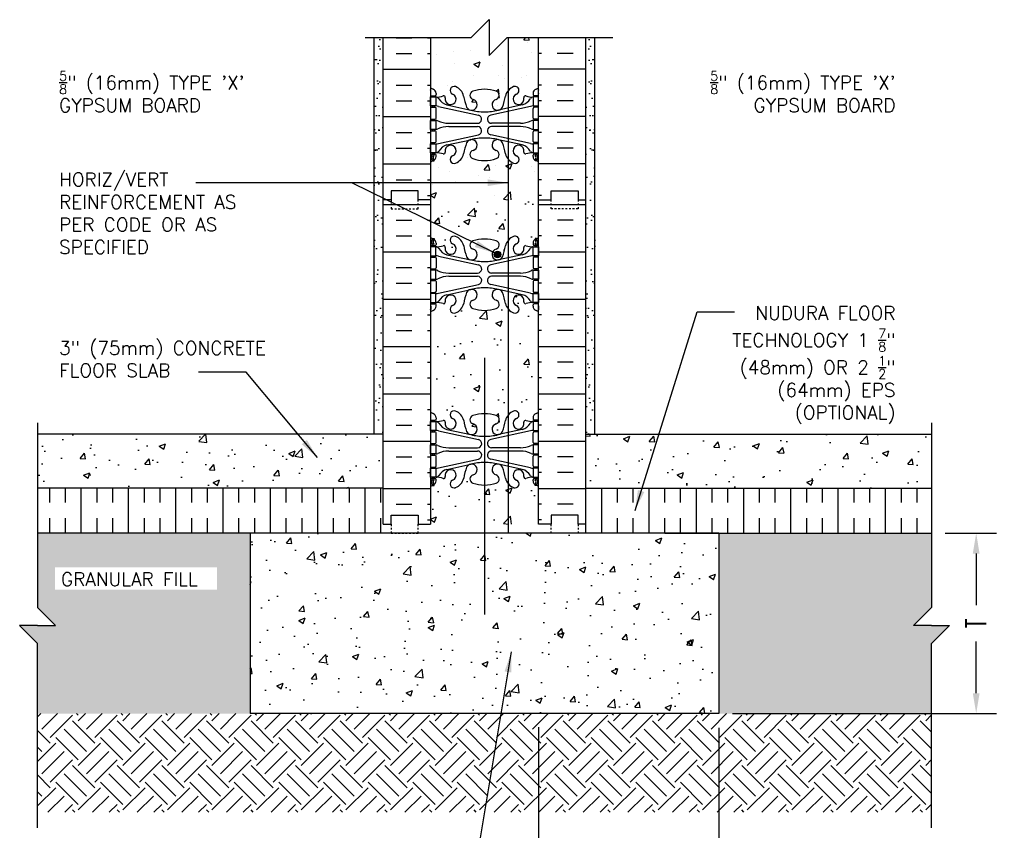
# Model space of a CAD drawing. Header units: inches. Extents: x -103.2 to -49, y 171.3 to 240.3.
# Drawn here: x -103.2 to -49, y 195.3 to 240.3 of the extents above; entities that cross this region are included whole.
import ezdxf

# ---------------------------------------------------------------- set-up
doc = ezdxf.new("R2010")
doc.units = ezdxf.units.IN
doc.header["$MEASUREMENT"] = 0
doc.linetypes.add('DASHED2', pattern=[0.375, 0.25, -0.125])
for name, color, linetype in [('HATCH', 12, 'Continuous'), ('line25', 2, 'Continuous'), ('LINE3', 3, 'Continuous'), ('LINE50', 5, 'Continuous'), ('LINE9', 9, 'Continuous'), ('TEXT', 4, 'Continuous'), ('Web_Edge', 9, 'Continuous')]:
    doc.layers.add(name, color=color, linetype=linetype)
doc.styles.add('DIM', font='romans.shx', dxfattribs={"width": 0.7})
doc.styles.add('ROMANS', font='romans')
doc.dimstyles.new('ext', dxfattribs={"dimscale": 12, "dimtxt": 0.09375, "dimasz": 0.09375, "dimexe": 0.09375, "dimexo": 0.0625, "dimgap": 0.0625, "dimtad": 0, "dimjust": 1, "dimdec": 1, "dimzin": 3, "dimdsep": 46, "dimlunit": 4, "dimtxsty": 'DIM', "dimcen": 0.09, "dimdle": 0.09375, "dimclrt": 4, "dimadec": 0, "dimazin": 0, "dimtfac": 1, "dimtdec": 1, "dimtmove": 2, "dimatfit": 3, "dimfxl": 0, "dimfrac": 2, "dimtolj": 1, "dimtzin": 0, "dimarcsym": 0})

# ---------------------------------------------------------------- blocks, each defined once
blk = doc.blocks.new('6StanHalf2')
at = {"layer": 'HATCH'}
for p, q in [((-10.099, 8.49), (-9.224, 8.49)), ((-8.349, 8.49), (-8.188, 8.49)), ((-3.003, 8.378), (-2.901, 8.5)), ((-3.003, 8.378), (-2.704, 8.352)), ((-2.792, 8.225), (-2.792, 8.225)), ((-2.704, 8.35), (-2.732, 8.5)), ((-2.026, 8.49), (-2.188, 8.49)), ((-0.276, 8.49), (-1.151, 8.49)), ((-10.099, 7.615), (-9.224, 7.615)), ((-8.349, 7.615), (-8.188, 7.615)), ((-6.916, 7.714), (-6.916, 7.714)), ((-5.949, 7.809), (-5.949, 7.809)), ((-4.349, 8.066), (-4.349, 8.066)), ((-2.567, 7.699), (-2.567, 7.699)), ((-2.026, 7.615), (-2.188, 7.615)), ((-0.276, 7.615), (-1.151, 7.615)), ((-7.843, 7.56), (-7.843, 7.56)), ((-6.851, 7.08), (-6.851, 7.08)), ((-5.78, 7.026), (-5.43, 7.16)), ((-5.531, 6.856), (-5.43, 7.158)), ((-5.483, 7.198), (-5.483, 7.198)), ((-10.812, 6.74), (-8.188, 6.74)), ((-5.78, 7.026), (-5.531, 6.858)), ((-4.182, 6.967), (-4.182, 6.967)), ((0.438, 6.74), (-2.188, 6.74)), ((-6.977, 6.049), (-6.977, 6.049)), ((-5.797, 6.409), (-5.797, 6.409)), ((-4.41, 6.401), (-4.41, 6.401)), ((-4.107, 6.253), (-4.107, 6.253)), ((-3.128, 6.296), (-3.128, 6.296)), ((-2.855, 6.418), (-2.855, 6.418)), ((-10.099, 5.865), (-9.224, 5.865)), ((-8.349, 5.865), (-8.188, 5.865)), ((-7.265, 5.837), (-7.265, 5.837)), ((-4.535, 5.524), (-4.418, 5.645)), ((-4.385, 5.36), (-4.418, 5.643)), ((-2.026, 5.865), (-2.188, 5.865)), ((-0.276, 5.865), (-1.151, 5.865)), ((-10.099, 4.99), (-9.224, 4.99)), ((-8.349, 4.99), (-8.188, 4.99)), ((-5.896, 4.931), (-5.791, 5.056)), ((-5.896, 4.931), (-5.632, 4.908)), ((-4.409, 5.177), (-4.363, 5.17)), ((-4.363, 5.168), (-4.377, 5.291)), ((-2.026, 4.99), (-2.188, 4.99)), ((-0.276, 4.99), (-1.151, 4.99)), ((-4.471, 4.737), (-4.471, 4.737)), ((-10.812, 4.115), (-8.188, 4.115)), ((0.438, 4.115), (-2.188, 4.115)), ((-10.099, 3.24), (-9.224, 3.24)), ((-8.349, 3.24), (-8.188, 3.24)), ((-2.026, 3.24), (-2.188, 3.24)), ((-0.276, 3.24), (-1.151, 3.24)), ((-10.099, 2.365), (-9.224, 2.365)), ((-8.349, 2.365), (-8.188, 2.365)), ((-2.026, 2.365), (-2.188, 2.365)), ((-0.276, 2.365), (-1.151, 2.365)), ((-6.151, 1.871), (-6.151, 1.871)), ((-10.812, 1.49), (-8.188, 1.49)), ((-7.766, 1.312), (-7.766, 1.312)), ((-5.202, 1.17), (-4.961, 1.457)), ((-5.202, 1.17), (-4.903, 1.144)), ((-5.096, 1.199), (-5.096, 1.199)), ((-4.903, 1.142), (-4.961, 1.455)), ((-4.592, 1.408), (-4.592, 1.408)), ((-4.012, 1.387), (-3.662, 1.521)), ((-4.012, 1.387), (-3.763, 1.219)), ((-3.763, 1.217), (-3.662, 1.519)), ((-2.582, 1.367), (-2.582, 1.367)), ((-2.427, 1.087), (-2.427, 1.087)), ((0.438, 1.49), (-2.188, 1.49)), ((-10.099, 0.615), (-9.224, 0.615)), ((-8.349, 0.615), (-8.188, 0.615)), ((-7.159, 1.056), (-7.159, 1.056)), ((-5.498, 0.867), (-5.498, 0.867)), ((-4.908, 0.751), (-4.908, 0.751)), ((-2.026, 0.615), (-2.188, 0.615)), ((-0.276, 0.615), (-1.151, 0.615)), ((-8.053, 0.337), (-8.053, 0.337)), ((-6.801, 0.502), (-6.801, 0.502)), ((-8.349, -0.26), (-8.188, -0.26)), ((-8.188, -0.216), (-7.863, -0.091)), ((-8.188, -0.243), (-7.965, -0.393)), ((-7.964, -0.396), (-7.863, -0.094)), ((-4.653, -0.257), (-4.653, -0.257)), ((-4.145, -0.459), (-3.755, -0.053)), ((-4.145, -0.459), (-3.88, -0.5)), ((-3.703, -0.5), (-3.755, -0.055)), ((-2.026, -0.26), (-2.188, -0.26))]:
    blk.add_line(p, q, dxfattribs=at)
at = {"layer": 'line25'}
for p, q in [((-8.188, 8.5), (-8.188, -0.5)), ((-2.188, -0.5), (-2.188, 8.5))]:
    blk.add_line(p, q, dxfattribs=at)
at = {"layer": 'LINE50'}
for p, q in [((-10.812, -0.5), (-10.812, 8.5)), ((0.438, -0.5), (0.438, 8.5))]:
    blk.add_line(p, q, dxfattribs=at)
for points in [[(-8.188, -0.5), (-8.875, -0.5), (-8.875, 0), (-10.375, 0), (-10.375, -0.5), (-10.812, -0.5)], [(-2.188, -0.5), (-1.5, -0.5), (-1.5, 0), (0, 0), (0, -0.5), (0.438, -0.5)]]:
    blk.add_lwpolyline(points, dxfattribs=at)
at = {"layer": 'Web_Edge'}
for p, q in [((-8.177, 5.394), (-8.177, 5.58)), ((-2.198, 5.394), (-2.198, 5.58)), ((-8.188, 5.274), (-7.94, 5.274)), ((-8.077, 5.204), (-8.077, 5.274)), ((-7.987, 5.204), (-7.987, 5.274)), ((-7.877, 5.404), (-7.877, 5.336)), ((-2.498, 5.404), (-2.498, 5.336)), ((-2.188, 5.274), (-2.435, 5.274)), ((-2.388, 5.204), (-2.388, 5.274)), ((-2.298, 5.204), (-2.298, 5.274)), ((-8.188, 4.634), (-7.94, 4.634)), ((-8.077, 4.634), (-8.077, 4.704)), ((-7.987, 4.634), (-7.987, 4.704)), ((-7.877, 4.036), (-7.877, 4.571)), ((-7.738, 4.68), (-5.527, 4.198)), ((-7.277, 4.763), (-5.956, 4.472)), ((-2.637, 4.68), (-4.848, 4.198)), ((-3.098, 4.763), (-4.419, 4.472)), ((-2.498, 4.036), (-2.498, 4.571)), ((-2.188, 4.634), (-2.435, 4.634)), ((-2.388, 4.634), (-2.388, 4.704)), ((-2.298, 4.634), (-2.298, 4.704)), ((-8.188, 3.974), (-7.94, 3.974)), ((-8.077, 3.904), (-8.077, 3.974)), ((-7.987, 3.904), (-7.987, 3.974)), ((-2.188, 3.974), (-2.435, 3.974)), ((-2.388, 3.904), (-2.388, 3.974)), ((-2.298, 3.904), (-2.298, 3.974)), ((-8.188, 3.334), (-7.94, 3.334)), ((-8.077, 3.334), (-8.077, 3.404)), ((-7.987, 3.334), (-7.987, 3.404)), ((-7.877, 2.736), (-7.877, 3.271)), ((-7.173, 3.744), (-5.577, 3.744)), ((-7.173, 3.564), (-5.577, 3.564)), ((-3.202, 3.744), (-4.798, 3.744)), ((-3.202, 3.564), (-4.798, 3.564)), ((-2.498, 2.736), (-2.498, 3.271)), ((-2.188, 3.334), (-2.435, 3.334)), ((-2.388, 3.334), (-2.388, 3.404)), ((-2.298, 3.334), (-2.298, 3.404)), ((-7.738, 2.628), (-5.527, 3.109)), ((-7.277, 2.545), (-5.956, 2.835)), ((-2.637, 2.628), (-4.848, 3.109)), ((-3.098, 2.545), (-4.419, 2.835)), ((-8.188, 2.674), (-7.94, 2.674)), ((-8.077, 2.604), (-8.077, 2.674)), ((-7.987, 2.604), (-7.987, 2.674)), ((-2.188, 2.674), (-2.435, 2.674)), ((-2.388, 2.604), (-2.388, 2.674)), ((-2.298, 2.604), (-2.298, 2.674)), ((-8.188, 2.034), (-7.94, 2.034)), ((-8.188, 1.934), (-8.146, 1.934)), ((-8.077, 2.034), (-8.077, 2.104)), ((-8.077, 1.655), (-7.987, 1.655)), ((-7.987, 2.034), (-7.987, 2.104)), ((-7.987, 1.655), (-7.987, 1.697)), ((-7.877, 1.904), (-7.877, 1.971)), ((-2.498, 1.904), (-2.498, 1.971)), ((-2.188, 2.034), (-2.435, 2.034)), ((-2.388, 2.034), (-2.388, 2.104)), ((-2.388, 1.655), (-2.388, 1.697)), ((-2.298, 1.655), (-2.388, 1.655)), ((-2.298, 2.034), (-2.298, 2.104)), ((-2.188, 1.934), (-2.229, 1.934))]:
    blk.add_line(p, q, dxfattribs=at)
for points in [[(-8.182, 5.204), (-7.882, 5.204), (-7.882, 4.704), (-8.182, 4.704)], [(-2.193, 5.204), (-2.493, 5.204), (-2.493, 4.704), (-2.193, 4.704)], [(-8.182, 3.904), (-7.882, 3.904), (-7.882, 3.404), (-8.182, 3.404)], [(-2.193, 3.904), (-2.493, 3.904), (-2.493, 3.404), (-2.193, 3.404)], [(-8.182, 2.604), (-7.882, 2.604), (-7.882, 2.104), (-8.182, 2.104)], [(-2.193, 2.604), (-2.493, 2.604), (-2.493, 2.104), (-2.193, 2.104)]]:
    blk.add_lwpolyline(points, close=True, dxfattribs=at)
for centre, radius, start, end in [((-7.877, 6.111), 0.5, 231.6833, 250.5288), ((-7.877, 6.111), 0.6, 238.8907, 238.927), ((-8.197, 5.58), 0.02, 360, 58.927), ((-8.127, 5.404), 0.25, 0, 70.5288), ((-6.878, 5.573), 0.22, 68.1963, 248.1963), ((-7.073, 5.086), 0.745, 13.2652, 68.1963), ((-5.758, 5.298), 0.24, 108.923, 254.2747), ((-5.188, 3.633), 2, 90, 108.923), ((-5.188, 3.633), 2, 71.077, 90), ((-4.617, 5.298), 0.24, 285.7253, 71.077), ((-3.302, 5.086), 0.745, 111.8037, 166.7348), ((-3.497, 5.573), 0.22, 291.8037, 111.8037), ((-2.248, 5.404), 0.25, 109.4712, 180), ((-2.498, 6.111), 0.5, 289.4712, 308.3167), ((-2.178, 5.58), 0.02, 121.073, 180), ((-2.498, 6.111), 0.6, 301.073, 301.1093), ((-8.197, 5.394), 0.02, 299.988, 360), ((-7.94, 5.336), 0.0625, 270, 0), ((-7.826, 6.202), 1, 266.7879, 289.9067), ((-7.926, 4.958), 0.25, 37.2777, 80.0823), ((-7.078, 5.486), 0.75, 210.155, 254.5838), ((-7.457, 5.177), 0.09, 346.6795, 108.8651), ((-7.073, 5.086), 0.305, 166.6795, 68.1963), ((-3.385, 5.727), 3, 189.0273, 201.1984), ((-5.906, 4.773), 0.305, 205.3782, 74.2747), ((-4.469, 4.773), 0.305, 105.7253, 334.6218), ((-6.99, 5.727), 3, 338.8016, 350.9727), ((-3.302, 5.086), 0.305, 111.8037, 13.3205), ((-3.297, 5.486), 0.75, 285.4162, 329.845), ((-2.918, 5.177), 0.09, 71.1349, 193.3205), ((-2.549, 6.202), 1, 250.0933, 273.2121), ((-2.449, 4.958), 0.25, 99.9177, 142.7223), ((-2.435, 5.336), 0.0625, 180, 270), ((-2.178, 5.394), 0.02, 180, 240.012), ((-7.94, 4.571), 0.0625, 0, 90), ((-7.973, 3.708), 1, 76.4291, 84.7991), ((-5.188, 7.739), 3.356, 256.7692, 270), ((-5.188, 7.739), 3.356, 270, 283.2308), ((-2.402, 3.708), 1, 95.2009, 103.5709), ((-2.435, 4.571), 0.0625, 90, 180), ((-7.94, 4.036), 0.0625, 270, 0), ((-7.887, 3.685), 0.219, 60.4937, 88.92), ((-7.887, 3.685), 0.219, 60.4937, 88.92), ((-7.143, 5.344), 1.6, 246.5673, 268.9203), ((-7.143, 5.344), 1.6, 246.5673, 268.9203), ((-5.577, 3.974), 0.23, 270, 77.6055), ((-4.798, 3.974), 0.23, 102.3945, 270), ((-3.232, 5.344), 1.6, 271.0797, 293.4327), ((-3.232, 5.344), 1.6, 271.0797, 293.4327), ((-2.488, 3.685), 0.219, 91.08, 119.5063), ((-2.488, 3.685), 0.219, 91.08, 119.5063), ((-2.435, 4.036), 0.0625, 180, 270), ((-7.94, 3.271), 0.0625, 0, 90), ((-7.887, 3.623), 0.219, 271.08, 299.5063), ((-7.143, 1.964), 1.6, 91.0797, 113.4327), ((-5.577, 3.334), 0.23, 282.3945, 90), ((-4.798, 3.334), 0.23, 90, 257.6055), ((-3.232, 1.964), 1.6, 66.5673, 88.9203), ((-2.488, 3.623), 0.219, 240.4937, 268.92), ((-2.435, 3.271), 0.0625, 90, 180), ((-7.94, 2.736), 0.0625, 270, 0), ((-5.906, 2.534), 0.305, 285.7253, 154.6218), ((-5.188, -0.432), 3.356, 90, 103.2308), ((-5.188, -0.432), 3.356, 76.7692, 90), ((-4.469, 2.534), 0.305, 25.3782, 254.2747), ((-2.435, 2.736), 0.0625, 180, 270), ((-7.973, 3.6), 1, 275.2009, 283.5709), ((-7.926, 2.35), 0.25, 279.9177, 322.7223), ((-7.078, 1.822), 0.75, 105.4162, 149.845), ((-7.073, 2.222), 0.305, 291.8037, 193.3205), ((-3.385, 1.58), 3, 158.8016, 170.9727), ((-5.758, 2.01), 0.24, 105.7253, 251.077), ((-4.617, 2.01), 0.24, 288.923, 74.2747), ((-6.99, 1.58), 3, 9.0273, 21.1984), ((-3.302, 2.222), 0.305, 346.6795, 248.1963), ((-3.297, 1.822), 0.75, 30.155, 74.5838), ((-2.449, 2.35), 0.25, 217.2777, 260.0823), ((-2.402, 3.6), 1, 256.4291, 264.7991), ((-7.877, 1.197), 0.6, 114.9252, 121.1093), ((-7.877, 1.197), 0.5, 109.4712, 128.3167), ((-8.146, 1.914), 0.02, 345.8459, 90), ((-7.884, 1.849), 0.25, 137.5391, 219.8855), ((-8.139, 1.759), 0.02, 294.9252, 19.2084), ((-8.042, 1.718), 0.045, 218.552, 40.8121), ((-8.035, 1.988), 0.045, 317.5391, 137.5391), ((-7.884, 1.849), 0.16, 137.5391, 219.9999), ((-8.127, 1.904), 0.25, 289.4712, 360), ((-7.94, 1.971), 0.0625, 360, 90), ((-7.826, 1.105), 1, 70.0933, 93.2121), ((-7.457, 2.131), 0.09, 251.1349, 13.3205), ((-6.878, 1.734), 0.22, 111.8037, 291.8037), ((-7.073, 2.222), 0.745, 291.8037, 346.7348), ((-5.188, 3.675), 2, 251.077, 270), ((-5.188, 3.675), 2, 270, 288.923), ((-3.302, 2.222), 0.745, 193.2652, 248.1963), ((-3.497, 1.734), 0.22, 248.1963, 68.1963), ((-2.918, 2.131), 0.09, 166.6795, 288.8651), ((-2.549, 1.105), 1, 86.7879, 109.9067), ((-2.435, 1.971), 0.0625, 90, 180), ((-2.248, 1.904), 0.25, 180, 250.5288), ((-2.34, 1.988), 0.045, 42.4609, 222.4609), ((-2.333, 1.718), 0.045, 139.1879, 321.448), ((-2.491, 1.849), 0.16, 320.0001, 42.4609), ((-2.498, 1.197), 0.5, 51.6833, 70.5288), ((-2.491, 1.849), 0.25, 320.1145, 42.4609), ((-2.236, 1.759), 0.02, 160.7916, 245.0748), ((-2.229, 1.914), 0.02, 90, 194.1541), ((-2.498, 1.197), 0.6, 58.8907, 65.0748)]:
    blk.add_arc(centre, radius, start, end, dxfattribs=at)
blk = doc.blocks.new('6 web')
at = {"layer": 'Web_Edge'}
for p, q in [((-3, 6.566), (-2.958, 6.566)), ((-2.89, 6.845), (-2.8, 6.845)), ((-2.8, 6.845), (-2.8, 6.803)), ((-2.69, 6.596), (-2.69, 6.529)), ((2.69, 6.596), (2.69, 6.529)), ((2.89, 6.845), (2.8, 6.845)), ((2.8, 6.845), (2.8, 6.803)), ((3, 6.566), (2.958, 6.566)), ((-3, 6.466), (-2.752, 6.466)), ((-2.89, 6.466), (-2.89, 6.396)), ((-2.8, 6.466), (-2.8, 6.396)), ((3, 6.466), (2.752, 6.466)), ((2.8, 6.466), (2.8, 6.396)), ((2.89, 6.466), (2.89, 6.396)), ((-3, 5.826), (-2.752, 5.826)), ((-2.89, 5.896), (-2.89, 5.826)), ((-2.8, 5.896), (-2.8, 5.826)), ((-2.69, 5.764), (-2.69, 5.229)), ((-2.551, 5.872), (-0.34, 5.391)), ((-2.09, 5.955), (-0.768, 5.665)), ((2.551, 5.872), (0.34, 5.391)), ((2.09, 5.955), (0.768, 5.665)), ((2.69, 5.764), (2.69, 5.229)), ((3, 5.826), (2.752, 5.826)), ((2.8, 5.896), (2.8, 5.826)), ((2.89, 5.896), (2.89, 5.826)), ((-3, 5.166), (-2.752, 5.166)), ((-2.89, 5.166), (-2.89, 5.096)), ((-2.8, 5.166), (-2.8, 5.096)), ((-1.985, 4.936), (-0.389, 4.936)), ((1.985, 4.936), (0.389, 4.936)), ((3, 5.166), (2.752, 5.166)), ((2.8, 5.166), (2.8, 5.096)), ((2.89, 5.166), (2.89, 5.096)), ((-3, 4.526), (-2.752, 4.526)), ((-2.89, 4.596), (-2.89, 4.526)), ((-2.8, 4.596), (-2.8, 4.526)), ((-2.69, 4.464), (-2.69, 3.929)), ((-1.985, 4.756), (-0.389, 4.756)), ((1.985, 4.756), (0.389, 4.756)), ((2.69, 4.464), (2.69, 3.929)), ((3, 4.526), (2.752, 4.526)), ((2.8, 4.596), (2.8, 4.526)), ((2.89, 4.596), (2.89, 4.526)), ((-3, 3.866), (-2.752, 3.866)), ((-2.89, 3.866), (-2.89, 3.796)), ((-2.8, 3.866), (-2.8, 3.796)), ((-2.551, 3.82), (-0.34, 4.302)), ((-2.09, 3.737), (-0.768, 4.028)), ((2.551, 3.82), (0.34, 4.302)), ((2.09, 3.737), (0.768, 4.028)), ((3, 3.866), (2.752, 3.866)), ((2.8, 3.866), (2.8, 3.796)), ((2.89, 3.866), (2.89, 3.796)), ((-2.89, 3.296), (-2.89, 3.226)), ((-2.8, 3.296), (-2.8, 3.226)), ((2.8, 3.296), (2.8, 3.226)), ((2.89, 3.296), (2.89, 3.226)), ((-3, 3.226), (-2.752, 3.226)), ((-2.99, 3.106), (-2.99, 2.92)), ((-2.69, 3.096), (-2.69, 3.164)), ((2.69, 3.096), (2.69, 3.164)), ((3, 3.226), (2.752, 3.226)), ((2.99, 3.106), (2.99, 2.92)), ((-3, -3.226), (-2.752, -3.226)), ((-2.99, -3.106), (-2.99, -2.92)), ((-2.89, -3.296), (-2.89, -3.226)), ((-2.8, -3.296), (-2.8, -3.226)), ((-2.69, -3.096), (-2.69, -3.164)), ((2.69, -3.096), (2.69, -3.164)), ((3, -3.226), (2.752, -3.226)), ((2.8, -3.296), (2.8, -3.226)), ((2.89, -3.296), (2.89, -3.226)), ((2.99, -3.106), (2.99, -2.92)), ((-2.09, -3.737), (-0.768, -4.028)), ((2.09, -3.737), (0.768, -4.028)), ((-3, -3.866), (-2.752, -3.866)), ((-2.89, -3.866), (-2.89, -3.796)), ((-2.8, -3.866), (-2.8, -3.796)), ((-2.69, -4.464), (-2.69, -3.929)), ((-2.551, -3.82), (-0.34, -4.302)), ((2.551, -3.82), (0.34, -4.302)), ((2.69, -4.464), (2.69, -3.929)), ((3, -3.866), (2.752, -3.866)), ((2.8, -3.866), (2.8, -3.796)), ((2.89, -3.866), (2.89, -3.796)), ((-3, -4.526), (-2.752, -4.526)), ((-2.89, -4.596), (-2.89, -4.526)), ((-2.8, -4.596), (-2.8, -4.526)), ((-1.985, -4.756), (-0.389, -4.756)), ((1.985, -4.756), (0.389, -4.756)), ((3, -4.526), (2.752, -4.526)), ((2.8, -4.596), (2.8, -4.526)), ((2.89, -4.596), (2.89, -4.526)), ((-3, -5.166), (-2.752, -5.166)), ((-2.89, -5.166), (-2.89, -5.096)), ((-2.8, -5.166), (-2.8, -5.096)), ((-2.69, -5.764), (-2.69, -5.229)), ((-2.551, -5.872), (-0.34, -5.391)), ((-1.985, -4.936), (-0.389, -4.936)), ((2.551, -5.872), (0.34, -5.391)), ((1.985, -4.936), (0.389, -4.936)), ((2.69, -5.764), (2.69, -5.229)), ((3, -5.166), (2.752, -5.166)), ((2.8, -5.166), (2.8, -5.096)), ((2.89, -5.166), (2.89, -5.096)), ((-3, -5.826), (-2.752, -5.826)), ((-2.89, -5.896), (-2.89, -5.826)), ((-2.8, -5.896), (-2.8, -5.826)), ((-2.09, -5.955), (-0.768, -5.665)), ((2.09, -5.955), (0.768, -5.665)), ((3, -5.826), (2.752, -5.826)), ((2.8, -5.896), (2.8, -5.826)), ((2.89, -5.896), (2.89, -5.826)), ((-3, -6.466), (-2.752, -6.466)), ((-2.89, -6.466), (-2.89, -6.396)), ((-2.8, -6.466), (-2.8, -6.396)), ((3, -6.466), (2.752, -6.466)), ((2.8, -6.466), (2.8, -6.396)), ((2.89, -6.466), (2.89, -6.396)), ((-3, -6.566), (-2.958, -6.566)), ((-2.89, -6.845), (-2.8, -6.845)), ((-2.8, -6.845), (-2.8, -6.803)), ((-2.69, -6.596), (-2.69, -6.529)), ((2.69, -6.596), (2.69, -6.529)), ((2.8, -6.845), (2.8, -6.803)), ((2.89, -6.845), (2.8, -6.845)), ((3, -6.566), (2.958, -6.566))]:
    blk.add_line(p, q, dxfattribs=at)
for points in [[(-2.995, 5.896), (-2.695, 5.896), (-2.695, 6.396), (-2.995, 6.396)], [(2.995, 5.896), (2.695, 5.896), (2.695, 6.396), (2.995, 6.396)], [(-2.995, 4.596), (-2.695, 4.596), (-2.695, 5.096), (-2.995, 5.096)], [(2.995, 4.596), (2.695, 4.596), (2.695, 5.096), (2.995, 5.096)], [(-2.995, 3.296), (-2.695, 3.296), (-2.695, 3.796), (-2.995, 3.796)], [(2.995, 3.296), (2.695, 3.296), (2.695, 3.796), (2.995, 3.796)], [(-2.995, -3.296), (-2.695, -3.296), (-2.695, -3.796), (-2.995, -3.796)], [(2.995, -3.296), (2.695, -3.296), (2.695, -3.796), (2.995, -3.796)], [(-2.995, -4.596), (-2.695, -4.596), (-2.695, -5.096), (-2.995, -5.096)], [(2.995, -4.596), (2.695, -4.596), (2.695, -5.096), (2.995, -5.096)], [(-2.995, -5.896), (-2.695, -5.896), (-2.695, -6.396), (-2.995, -6.396)], [(2.995, -5.896), (2.695, -5.896), (2.695, -6.396), (2.995, -6.396)]]:
    blk.add_lwpolyline(points, close=True, dxfattribs=at)
for centre, radius, start, end in [((-2.69, 7.303), 0.5, 231.6833, 250.5288), ((-2.69, 7.303), 0.6, 238.8907, 245.0748), ((-2.958, 6.586), 0.02, 270, 14.1541), ((-2.696, 6.651), 0.25, 140.1145, 222.4609), ((-2.951, 6.741), 0.02, 340.7916, 65.0748), ((-2.854, 6.782), 0.045, 319.1879, 141.448), ((-2.848, 6.512), 0.045, 222.4609, 42.4609), ((-2.94, 6.596), 0.25, 0, 70.5288), ((-2.696, 6.651), 0.16, 140.0001, 222.4609), ((-2.752, 6.529), 0.0625, 270, 0), ((-1.885, 6.278), 0.305, 166.6795, 68.1963), ((-1.69, 6.766), 0.22, 68.1963, 248.1963), ((-1.885, 6.278), 0.745, 13.2652, 68.1963), ((-0.571, 6.49), 0.24, 108.923, 254.2747), ((0, 4.825), 2, 90, 108.923), ((0, 4.825), 2, 71.077, 90), ((0.571, 6.49), 0.24, 285.7253, 71.077), ((1.885, 6.278), 0.745, 111.8037, 166.7348), ((1.885, 6.278), 0.305, 111.8037, 13.3205), ((1.69, 6.766), 0.22, 291.8037, 111.8037), ((2.94, 6.596), 0.25, 109.4712, 180), ((2.752, 6.529), 0.0625, 180, 270), ((2.848, 6.512), 0.045, 137.5391, 317.5391), ((2.854, 6.782), 0.045, 38.552, 220.8121), ((2.696, 6.651), 0.16, 317.5391, 39.9999), ((2.69, 7.303), 0.5, 289.4712, 308.3167), ((2.696, 6.651), 0.25, 317.5391, 39.8855), ((2.951, 6.741), 0.02, 114.9252, 199.2084), ((2.958, 6.586), 0.02, 165.8459, 270), ((2.69, 7.303), 0.6, 294.9252, 301.1093), ((-2.639, 7.395), 1, 266.7879, 289.9067), ((-2.738, 6.15), 0.25, 37.2777, 80.0823), ((-1.891, 6.678), 0.75, 210.155, 254.5838), ((-2.269, 6.369), 0.09, 346.6795, 108.8651), ((1.803, 6.92), 3, 189.0273, 201.1984), ((-0.718, 5.966), 0.305, 205.3782, 74.2747), ((0.718, 5.966), 0.305, 105.7253, 334.6218), ((-1.803, 6.92), 3, 338.8016, 350.9727), ((1.891, 6.678), 0.75, 285.4162, 329.845), ((2.269, 6.369), 0.09, 71.1349, 193.3205), ((2.639, 7.395), 1, 250.0933, 273.2121), ((2.738, 6.15), 0.25, 99.9177, 142.7223), ((-2.752, 5.764), 0.0625, 0, 90), ((-2.786, 4.9), 1, 76.4291, 84.7991), ((0, 8.932), 3.356, 256.7692, 270), ((0, 8.932), 3.356, 270, 283.2308), ((2.786, 4.9), 1, 95.2009, 103.5709), ((2.752, 5.764), 0.0625, 90, 180), ((-2.752, 5.229), 0.0625, 270, 0), ((-2.699, 4.877), 0.219, 60.4937, 88.92), ((-1.955, 6.536), 1.6, 246.5673, 268.9203), ((-0.389, 5.166), 0.23, 270, 77.6055), ((0.389, 5.166), 0.23, 102.3945, 270), ((1.955, 6.536), 1.6, 271.0797, 293.4327), ((2.699, 4.877), 0.219, 91.08, 119.5063), ((2.752, 5.229), 0.0625, 180, 270), ((-2.752, 4.464), 0.0625, 0, 90), ((-2.699, 4.815), 0.219, 271.08, 299.5063), ((-2.699, 4.815), 0.219, 271.08, 299.5063), ((-1.955, 3.156), 1.6, 91.0797, 113.4327), ((-1.955, 3.156), 1.6, 91.0797, 113.4327), ((-0.389, 4.526), 0.23, 282.3945, 90), ((0.389, 4.526), 0.23, 90, 257.6055), ((1.955, 3.156), 1.6, 66.5673, 88.9203), ((1.955, 3.156), 1.6, 66.5673, 88.9203), ((2.699, 4.815), 0.219, 240.4937, 268.92), ((2.699, 4.815), 0.219, 240.4937, 268.92), ((2.752, 4.464), 0.0625, 90, 180), ((-2.752, 3.929), 0.0625, 270, 0), ((-2.786, 4.792), 1, 275.2009, 283.5709), ((1.803, 2.773), 3, 158.8016, 170.9727), ((-0.718, 3.727), 0.305, 285.7253, 154.6218), ((0, 0.761), 3.356, 90, 103.2308), ((0, 0.761), 3.356, 76.7692, 90), ((0.718, 3.727), 0.305, 25.3782, 254.2747), ((-1.803, 2.773), 3, 9.0273, 21.1984), ((2.786, 4.792), 1, 256.4291, 264.7991), ((2.752, 3.929), 0.0625, 180, 270), ((-2.738, 3.542), 0.25, 279.9177, 322.7223), ((-2.639, 2.298), 1, 70.0933, 93.2121), ((-1.891, 3.014), 0.75, 105.4162, 149.845), ((-2.269, 3.323), 0.09, 251.1349, 13.3205), ((-1.885, 3.414), 0.305, 291.8037, 193.3205), ((-0.571, 3.202), 0.24, 105.7253, 251.077), ((0.571, 3.202), 0.24, 288.923, 74.2747), ((1.885, 3.414), 0.305, 346.6795, 248.1963), ((1.891, 3.014), 0.75, 30.155, 74.5838), ((2.269, 3.323), 0.09, 166.6795, 288.8651), ((2.639, 2.298), 1, 86.7879, 109.9067), ((2.738, 3.542), 0.25, 217.2777, 260.0823), ((-3.01, 3.106), 0.02, 0, 60.012), ((-3.01, 2.92), 0.02, 301.073, 0), ((-2.69, 2.389), 0.6, 121.073, 121.1093), ((-2.69, 2.389), 0.5, 109.4712, 128.3167), ((-2.94, 3.096), 0.25, 289.4712, 360), ((-2.752, 3.164), 0.0625, 360, 90), ((-1.69, 2.927), 0.22, 111.8037, 291.8037), ((-1.885, 3.414), 0.745, 291.8037, 346.7348), ((0, 4.867), 2, 251.077, 270), ((0, 4.867), 2, 270, 288.923), ((1.885, 3.414), 0.745, 193.2652, 248.1963), ((1.69, 2.927), 0.22, 248.1963, 68.1963), ((2.752, 3.164), 0.0625, 90, 180), ((2.94, 3.096), 0.25, 180, 250.5288), ((2.69, 2.389), 0.5, 51.6833, 70.5288), ((3.01, 3.106), 0.02, 119.988, 180), ((3.01, 2.92), 0.02, 180, 238.927), ((2.69, 2.389), 0.6, 58.8907, 58.927), ((-1.69, -2.927), 0.22, 68.1963, 248.1963), ((1.69, -2.927), 0.22, 291.8037, 111.8037), ((-2.69, -2.389), 0.5, 231.6833, 250.5288), ((-2.69, -2.389), 0.6, 238.8907, 238.927), ((-3.01, -2.92), 0.02, 360, 58.927), ((-3.01, -3.106), 0.02, 299.988, 360), ((-2.94, -3.096), 0.25, 0, 70.5288), ((-2.752, -3.164), 0.0625, 270, 0), ((-2.639, -2.298), 1, 266.7879, 289.9067), ((-2.269, -3.323), 0.09, 346.6795, 108.8651), ((-1.885, -3.414), 0.305, 166.6795, 68.1963), ((-1.885, -3.414), 0.745, 13.2652, 68.1963), ((1.803, -2.773), 3, 189.0273, 201.1984), ((-0.571, -3.202), 0.24, 108.923, 254.2747), ((0, -4.867), 2, 90, 108.923), ((0, -4.867), 2, 71.077, 90), ((0.571, -3.202), 0.24, 285.7253, 71.077), ((-1.803, -2.773), 3, 338.8016, 350.9727), ((1.885, -3.414), 0.745, 111.8037, 166.7348), ((1.885, -3.414), 0.305, 111.8037, 13.3205), ((2.269, -3.323), 0.09, 71.1349, 193.3205), ((2.639, -2.298), 1, 250.0933, 273.2121), ((2.94, -3.096), 0.25, 109.4712, 180), ((2.752, -3.164), 0.0625, 180, 270), ((2.69, -2.389), 0.5, 289.4712, 308.3167), ((3.01, -2.92), 0.02, 121.073, 180), ((3.01, -3.106), 0.02, 180, 240.012), ((2.69, -2.389), 0.6, 301.073, 301.1093), ((-2.738, -3.542), 0.25, 37.2777, 80.0823), ((-1.891, -3.014), 0.75, 210.155, 254.5838), ((-0.718, -3.727), 0.305, 205.3782, 74.2747), ((0.718, -3.727), 0.305, 105.7253, 334.6218), ((1.891, -3.014), 0.75, 285.4162, 329.845), ((2.738, -3.542), 0.25, 99.9177, 142.7223), ((-2.752, -3.929), 0.0625, 0, 90), ((-2.786, -4.792), 1, 76.4291, 84.7991), ((0, -0.761), 3.356, 256.7692, 270), ((-0.389, -4.526), 0.23, 270, 77.6055), ((0, -0.761), 3.356, 270, 283.2308), ((0.389, -4.526), 0.23, 102.3945, 270), ((2.786, -4.792), 1, 95.2009, 103.5709), ((2.752, -3.929), 0.0625, 90, 180), ((-2.752, -4.464), 0.0625, 270, 0), ((-2.699, -4.815), 0.219, 60.4937, 88.92), ((-2.699, -4.815), 0.219, 60.4937, 88.92), ((-1.955, -3.156), 1.6, 246.5673, 268.9203), ((-1.955, -3.156), 1.6, 246.5673, 268.9203), ((1.955, -3.156), 1.6, 271.0797, 293.4327), ((1.955, -3.156), 1.6, 271.0797, 293.4327), ((2.699, -4.815), 0.219, 91.08, 119.5063), ((2.699, -4.815), 0.219, 91.08, 119.5063), ((2.752, -4.464), 0.0625, 180, 270), ((-2.752, -5.229), 0.0625, 0, 90), ((-2.699, -4.877), 0.219, 271.08, 299.5063), ((-1.955, -6.536), 1.6, 91.0797, 113.4327), ((-0.389, -5.166), 0.23, 282.3945, 90), ((0.389, -5.166), 0.23, 90, 257.6055), ((1.955, -6.536), 1.6, 66.5673, 88.9203), ((2.699, -4.877), 0.219, 240.4937, 268.92), ((2.752, -5.229), 0.0625, 90, 180), ((-2.752, -5.764), 0.0625, 270, 0), ((-2.786, -4.9), 1, 275.2009, 283.5709), ((-1.891, -6.678), 0.75, 105.4162, 149.845), ((1.803, -6.92), 3, 158.8016, 170.9727), ((-0.718, -5.966), 0.305, 285.7253, 154.6218), ((0, -8.932), 3.356, 90, 103.2308), ((0, -8.932), 3.356, 76.7692, 90), ((0.718, -5.966), 0.305, 25.3782, 254.2747), ((-1.803, -6.92), 3, 9.0273, 21.1984), ((1.891, -6.678), 0.75, 30.155, 74.5838), ((2.786, -4.9), 1, 256.4291, 264.7991), ((2.752, -5.764), 0.0625, 180, 270), ((-2.696, -6.651), 0.25, 137.5391, 219.8855), ((-2.848, -6.512), 0.045, 317.5391, 137.5391), ((-2.752, -6.529), 0.0625, 360, 90), ((-2.738, -6.15), 0.25, 279.9177, 322.7223), ((-2.639, -7.395), 1, 70.0933, 93.2121), ((-2.269, -6.369), 0.09, 251.1349, 13.3205), ((-1.885, -6.278), 0.305, 291.8037, 193.3205), ((-1.885, -6.278), 0.745, 291.8037, 346.7348), ((-0.571, -6.49), 0.24, 105.7253, 251.077), ((0.571, -6.49), 0.24, 288.923, 74.2747), ((1.885, -6.278), 0.745, 193.2652, 248.1963), ((1.885, -6.278), 0.305, 346.6795, 248.1963), ((2.269, -6.369), 0.09, 166.6795, 288.8651), ((2.639, -7.395), 1, 86.7879, 109.9067), ((2.738, -6.15), 0.25, 217.2777, 260.0823), ((2.752, -6.529), 0.0625, 90, 180), ((2.848, -6.512), 0.045, 42.4609, 222.4609), ((2.696, -6.651), 0.25, 320.1145, 42.4609), ((-2.69, -7.303), 0.6, 114.9252, 121.1093), ((-2.69, -7.303), 0.5, 109.4712, 128.3167), ((-2.958, -6.586), 0.02, 345.8459, 90), ((-2.951, -6.741), 0.02, 294.9252, 19.2084), ((-2.854, -6.782), 0.045, 218.552, 40.8121), ((-2.94, -6.596), 0.25, 289.4712, 360), ((-2.696, -6.651), 0.16, 137.5391, 219.9999), ((-1.69, -6.766), 0.22, 111.8037, 291.8037), ((0, -4.825), 2, 251.077, 270), ((0, -4.825), 2, 270, 288.923), ((1.69, -6.766), 0.22, 248.1963, 68.1963), ((2.94, -6.596), 0.25, 180, 250.5288), ((2.854, -6.782), 0.045, 139.1879, 321.448), ((2.696, -6.651), 0.16, 320.0001, 42.4609), ((2.69, -7.303), 0.5, 51.6833, 70.5288), ((2.951, -6.741), 0.02, 160.7916, 245.0748), ((2.958, -6.586), 0.02, 90, 194.1541), ((2.69, -7.303), 0.6, 58.8907, 65.0748)]:
    blk.add_arc(centre, radius, start, end, dxfattribs=at)
blk = doc.blocks.new('*D3')
at = {"layer": 'Defpoints', "color": 0}
for p in [(-74.373, 201.796), (-64.373, 201.753), (-64.373, 193.084)]:
    blk.add_point(p, dxfattribs=at)
at = {"layer": 'TEXT', "color": 0, "lineweight": -2}
for p, q in [((-74.373, 201.046), (-74.373, 191.959)), ((-64.373, 201.003), (-64.373, 191.959)), ((-73.248, 193.084), (-70.177, 193.084)), ((-65.498, 193.084), (-68.152, 193.084))]:
    blk.add_line(p, q, dxfattribs=at)
at = {"layer": 'TEXT', "color": 0}
for points in [[(-73.248, 193.271), (-73.248, 192.896), (-74.373, 193.084)], [(-65.498, 193.271), (-65.498, 192.896), (-64.373, 193.084)]]:
    blk.add_solid(points, dxfattribs=at)
at = {"layer": 'TEXT', "color": 4, "insert": (-69.164, 193.084), "char_height": 1.125, "attachment_point": 5, "style": 'DIM'}
blk.add_mtext('\\A1;P', dxfattribs=at)
blk = doc.blocks.new('*D4')
at = {"layer": 'Defpoints', "color": 0}
for p in [(-52.573, 211.796), (-64.373, 201.796), (-50.098, 201.796)]:
    blk.add_point(p, dxfattribs=at)
at = {"layer": 'TEXT', "color": 0, "lineweight": -2}
for p, q in [((-51.823, 211.796), (-48.973, 211.796)), ((-50.098, 210.671), (-50.098, 207.809)), ((-50.098, 202.921), (-50.098, 205.784)), ((-63.623, 201.796), (-48.973, 201.796))]:
    blk.add_line(p, q, dxfattribs=at)
at = {"layer": 'TEXT', "color": 0}
for points in [[(-50.286, 210.671), (-49.911, 210.671), (-50.098, 211.796)], [(-50.286, 202.921), (-49.911, 202.921), (-50.098, 201.796)]]:
    blk.add_solid(points, dxfattribs=at)
at = {"layer": 'TEXT', "color": 4, "insert": (-50.098, 206.796), "char_height": 1.125, "attachment_point": 5, "rotation": 90, "style": 'DIM'}
blk.add_mtext('\\A1;T', dxfattribs=at)

msp = doc.modelspace()

# ---------------------------------------------------------------- hatches: boundary and pattern name
at = {"layer": 'HATCH'}
h = msp.add_hatch(dxfattribs=at)
h.set_pattern_fill('AR-SAND', color=256, scale=0.5, style=0)
h.set_pattern_definition([(142.5, (-99.8498, 213.0463), (0.031497, 0.963412), [0, -0.76, 0, -0.85, 0, -0.8125]), (172.5, (-99.8498, 213.0463), (-0.88489, 1.411073), [0, -0.41, 0, -0.685, 0, -0.2625]), (212.5, (-99.2348, 213.0463), (-1.55707, 0.00283), [0, -0.25, 0, -0.9, 0, -1.175]), (222.5, (-99.2348, 213.0463), (-1.503063, 0.43884), [0, -0.125, 0, -0.59, 0, -0.675])])
h.paths.add_polyline_path([(-83.498, 227.258), (-82.998, 227.258), (-82.998, 217.296), (-83.498, 217.296)])
h.paths.add_polyline_path([(-83.498, 231.46), (-82.998, 231.46), (-82.998, 230.296), (-82.998, 227.258), (-83.498, 227.258)])
h.paths.add_polyline_path([(-83.498, 239.296), (-82.998, 239.296), (-82.998, 231.46), (-83.498, 231.46)])
h = msp.add_hatch(dxfattribs=at)
h.set_pattern_fill('AR-SAND', color=256, scale=0.5, style=0)
h.set_pattern_definition([(37.5, (-54.8967, 213.0463), (-0.031497, 0.963412), [0, -0.76, 0, -0.85, 0, -0.8125]), (7.5, (-54.8967, 213.0463), (0.88489, 1.411073), [0, -0.41, 0, -0.685, 0, -0.2625]), (327.5, (-55.5117, 213.0463), (1.55707, 0.00283), [0, -0.25, 0, -0.9, 0, -1.175]), (317.5, (-55.5117, 213.0463), (1.503063, 0.43884), [0, -0.125, 0, -0.59, 0, -0.675])])
h.paths.add_polyline_path([(-71.248, 227.258), (-71.748, 227.258), (-71.748, 217.296), (-71.248, 217.296)])
h.paths.add_polyline_path([(-71.248, 231.46), (-71.748, 231.46), (-71.748, 230.296), (-71.748, 227.258), (-71.248, 227.258)])
h.paths.add_polyline_path([(-71.248, 239.296), (-71.748, 239.296), (-71.748, 231.46), (-71.248, 231.46)])
h = msp.add_hatch(dxfattribs=at)
h.set_pattern_fill('INSUL', color=256, scale=7, style=0)
h.set_pattern_definition([(0, (-3006.5348, -184.7132), (0, 2.625), []), (0, (-3006.5348, -183.8382), (0, 2.625), [0.875, -0.875]), (0, (-3006.5348, -182.9632), (0, 2.625), [0.875, -0.875])])
h.paths.add_polyline_path([(-82.998, 212.296), (-82.561, 212.296), (-82.561, 212.796), (-81.061, 212.796), (-81.061, 212.296), (-80.373, 212.296), (-80.373, 230.296), (-81.061, 230.296), (-81.061, 230.796), (-82.561, 230.796), (-82.561, 230.296), (-82.998, 230.296)])
h = msp.add_hatch(dxfattribs=at)
h.set_pattern_fill('INSUL', color=256, scale=7, style=0)
h.set_pattern_definition([(180, (2851.7883, -184.7132), (0, 2.625), []), (180, (2851.7883, -183.8382), (0, 2.625), [0.875, -0.875]), (180, (2851.7883, -182.9632), (0, 2.625), [0.875, -0.875])])
h.paths.add_polyline_path([(-71.748, 212.296), (-72.186, 212.296), (-72.186, 212.796), (-73.686, 212.796), (-73.686, 212.296), (-74.373, 212.296), (-74.373, 230.296), (-73.686, 230.296), (-73.686, 230.796), (-72.186, 230.796), (-72.186, 230.296), (-71.748, 230.296)])
h = msp.add_hatch(dxfattribs=at)
h.set_pattern_fill('AR-CONC', color=256, scale=0.5, style=0)
h.set_pattern_definition([(50, (-3006.5348, -184.7132), (3.586301, -0.3137607), [0.375, -4.125]), (355, (-3006.5348, -184.7132), (-0.6937567, 3.7609607), [0.3, -3.3]), (100.4514, (-3006.236, -184.7393), (2.892547, 3.4471977), [0.318701, -3.5057106]), (46.1842, (-3006.535, -183.713), (5.336205, -0.827595), [0.5625, -6.1875]), (96.6356, (-3006.09, -183.782), (4.6733135, 4.870589), [0.478051, -5.258565]), (351.1842, (-3006.535, -183.713), (4.67331, 4.870593), [0.45, -4.95]), (21, (-3006.0348, -183.9632), (2.9845353, -2.0130945), [0.375, -4.125]), (326, (-3006.0348, -183.9632), (1.2165767, 3.62575), [0.3, -3.3]), (71.4514, (-3005.786, -184.131), (4.201113, 1.6126525), [0.318701, -3.5057106]), (37.5, (-3006.5348, -184.7132), (0.0607993, 1.66446927), [0, -3.26, 0, -3.35, 0, -3.3125]), (7.5, (-3006.5348, -184.7132), (1.3153477, 1.9720586), [0, -1.91, 0, -3.185, 0, -1.2625]), (327.5, (-3007.6498, -184.7132), (2.6691122, -0.11277436), [0, -1.25, 0, -3.9, 0, -5.175]), (317.5, (-3008.1498, -184.7132), (2.9159308, 0.500525), [0, -1.625, 0, -2.59, 0, -3.675])])
h.paths.add_polyline_path([(-77.373, 228.122, -0.082755), (-76.725, 228.014, -0.735593), (-76.737, 227.556, 0.955472), (-76.599, 226.962), (-76.58, 226.967, 0.223253), (-76.379, 227.131, 0.053157), (-76.213, 227.745, -0.24438), (-75.765, 228.266, -1), (-75.602, 227.858, 2.182095), (-75.191, 227.645, -0.601435), (-75.072, 227.75, 0.10046), (-74.678, 227.692), (-74.573, 227.692), (-74.573, 227.762), (-74.621, 227.762, -0.414214), (-74.683, 227.825), (-74.683, 227.892, -0.249069), (-74.573, 228.1), (-74.573, 228.141), (-74.483, 228.141, 0.064398), (-74.373, 228.207), (-74.373, 230.296), (-80.373, 230.296), (-80.373, 228.207, 0.064398), (-80.263, 228.141), (-80.173, 228.141), (-80.173, 228.1, -0.249069), (-80.063, 227.892), (-80.063, 227.825, -0.414214), (-80.126, 227.762), (-80.173, 227.762), (-80.173, 227.692), (-80.068, 227.692, 0.10046), (-79.675, 227.75, -0.601435), (-79.555, 227.645, 2.182095), (-79.145, 227.858, -1), (-78.982, 228.266, -0.24438), (-78.533, 227.745, 0.053157), (-78.367, 227.131, 0.223253), (-78.167, 226.967), (-78.147, 226.962, 0.955472), (-78.009, 227.556, -0.735593), (-78.022, 228.014, -0.082755)])
h.paths.add_polyline_path([(-74.373, 221.296), (-74.373, 224.078, 0.082415), (-74.517, 224.157, -0.317837), (-74.683, 224.392), (-74.683, 224.46, -0.414214), (-74.621, 224.522), (-74.573, 224.522), (-74.573, 224.592), (-74.678, 224.592, 0.10046), (-75.072, 224.535, -0.601435), (-75.191, 224.64, 2.182095), (-75.602, 224.427, -1), (-75.765, 224.019, -0.24438), (-76.213, 224.54, 0.053157), (-76.379, 225.154, 0.223253), (-76.58, 225.318), (-76.599, 225.323, 0.955472), (-76.737, 224.729, -0.735593), (-76.725, 224.271, -0.082755), (-77.373, 224.163, -0.082755), (-78.022, 224.271, -0.735593), (-78.009, 224.729, 0.955472), (-78.147, 225.323), (-78.167, 225.318, 0.223253), (-78.367, 225.154, 0.053157), (-78.533, 224.54, -0.24438), (-78.982, 224.019, -1), (-79.145, 224.427, 2.182095), (-79.555, 224.64, -0.601435), (-79.675, 224.535, 0.10046), (-80.068, 224.592), (-80.173, 224.592), (-80.173, 224.522), (-80.126, 224.522, -0.414214), (-80.063, 224.46), (-80.063, 224.392, -0.317837), (-80.23, 224.157, 0.082415), (-80.373, 224.078), (-80.373, 221.296)])
h.paths.add_polyline_path([(-80.373, 221.296), (-80.373, 218.515, 0.082415), (-80.23, 218.436, -0.317837), (-80.063, 218.2), (-80.063, 218.133, -0.414214), (-80.126, 218.07), (-80.173, 218.07), (-80.173, 218), (-80.068, 218, 0.10046), (-79.675, 218.057, -0.601435), (-79.555, 217.952, 2.182095), (-79.145, 218.165, -1), (-78.982, 218.574, -0.24438), (-78.533, 218.053, 0.053157), (-78.367, 217.439, 0.223253), (-78.167, 217.274), (-78.147, 217.27, 0.955472), (-78.009, 217.863, -0.735593), (-78.022, 218.321, -0.082755), (-77.373, 218.429, -0.082755), (-76.725, 218.321, -0.735593), (-76.737, 217.863, 0.955472), (-76.599, 217.27), (-76.58, 217.274, 0.223253), (-76.379, 217.439, 0.053157), (-76.213, 218.053, -0.24438), (-75.765, 218.574, -1), (-75.602, 218.165, 2.182095), (-75.191, 217.952, -0.601435), (-75.072, 218.057, 0.10046), (-74.678, 218), (-74.573, 218), (-74.573, 218.07), (-74.621, 218.07, -0.414214), (-74.683, 218.133), (-74.683, 218.2, -0.317837), (-74.517, 218.436, 0.082415), (-74.373, 218.515), (-74.373, 221.296)])
h.paths.add_polyline_path([(-78.022, 214.579, -0.735593), (-78.009, 215.037, 0.955472), (-78.147, 215.63), (-78.167, 215.626, 0.223253), (-78.367, 215.461, 0.053157), (-78.533, 214.847, -0.24438), (-78.982, 214.326, -1), (-79.145, 214.735, 2.182095), (-79.555, 214.948, -0.601435), (-79.675, 214.843, 0.10046), (-80.068, 214.9), (-80.173, 214.9), (-80.173, 214.83), (-80.126, 214.83, -0.414214), (-80.063, 214.768), (-80.063, 214.7, -0.249069), (-80.173, 214.493), (-80.173, 214.451), (-80.263, 214.451, 0.064398), (-80.373, 214.385), (-80.373, 212.296), (-74.373, 212.296), (-74.373, 214.385, 0.064398), (-74.483, 214.451), (-74.573, 214.451), (-74.573, 214.493, -0.249069), (-74.683, 214.7), (-74.683, 214.768, -0.414214), (-74.621, 214.83), (-74.573, 214.83), (-74.573, 214.9), (-74.678, 214.9, 0.10046), (-75.072, 214.843, -0.601435), (-75.191, 214.948, 2.182095), (-75.602, 214.735, -1), (-75.765, 214.326, -0.24438), (-76.213, 214.847, 0.053157), (-76.379, 215.461, 0.223253), (-76.58, 215.626), (-76.599, 215.63, 0.955472), (-76.737, 215.037, -0.735593), (-76.725, 214.579, -0.082755), (-77.373, 214.471, -0.082755)])
h = msp.add_hatch(dxfattribs=at)
h.set_pattern_fill('AR-CONC', color=256, scale=0.5, style=0)
h.paths.add_polyline_path([(-52.573, 214.296), (-52.573, 217.296), (-71.748, 217.296), (-71.748, 214.296)])
h.paths.add_polyline_path([(-82.998, 214.296), (-82.998, 217.296), (-102.173, 217.296), (-102.173, 214.296)])
h.paths.add_polyline_path([(-64.373, 201.796), (-64.373, 211.796), (-90.373, 211.796), (-90.373, 201.796)])
h = msp.add_hatch(dxfattribs=at)
h.set_pattern_fill('INSUL', color=256, scale=7, angle=90, style=0)
h.paths.add_polyline_path([(-71.748, 214.296), (-71.748, 212.296), (-72.186, 212.296), (-72.186, 211.796), (-64.373, 211.796), (-52.573, 211.796), (-52.573, 214.296)])
h.paths.add_polyline_path([(-102.173, 214.296), (-102.173, 211.796), (-87.373, 211.796), (-82.561, 211.796), (-82.561, 212.296), (-82.998, 212.296), (-82.998, 214.296)])
h = msp.add_hatch(dxfattribs=at)
h.set_pattern_fill('GRAVEL', color=256, scale=3, style=0)
h.set_pattern_definition([(228.0128, (2.16, 3), (-23.9999947, -27.00000402), [0.403608, -39.957264]), (184.9697, (1.89, 2.7), (36.000003155, 2.99997392), [0.692604, -68.567775]), (132.5104, (1.2, 2.64), (29.99997216, -33.00002602), [0.488364, -48.348096]), (267.2737, (0.03, 1.89), (2.99998805, 60.000000885), [0.630714, -62.440674]), (292.8337, (0, 1.26), (-15.00002972, 35.999989235), [0.618465, -61.22812]), (357.2737, (0.24, 0.69), (-60.000000885, 2.99998805), [0.630714, -62.440674]), (37.6942, (0.87, 0.66), (-39.000022037, -29.999971215), [0.834087, -82.574547]), (72.2553, (1.53, 1.17), (21.00003229, 65.999988694), [0.787464, -77.958963]), (121.4296, (1.77, 1.92), (-24.0000247, 38.99998511), [0.63285, -62.65222]), (175.2364, (1.44, 2.46), (33.00000284, -2.9999746), [0.722496, -35.40229]), (222.3974, (0.72, 2.52), (-36.000022053, -32.999976246), [0.934344, -92.500125]), (138.8141, (3, 1.86), (-21.00000884, 17.99999194), [0.318903, -31.571532]), (171.4692, (2.76, 2.07), (38.99999485, -6.00002373), [0.60671, -60.064533]), (225, (2.16, 2.16), (-3e-16, -3), [0.424263, -3.818376]), (203.1986, (1.95, 2.52), (14.9999992, 6.000004), [0.228474, -22.618845]), (291.8014, (1.74, 2.43), (-2.9999997, 9.0000008), [0.32311, -15.832386]), (30.9638, (1.86, 2.13), (8.9999941, 6.0000075), [0.524787, -16.96807]), (161.5651, (2.31, 2.4), (6.0000013, -2.9999952), [0.379473, -9.10736]), (16.3895, (0, 2.43), (30.0000066, 8.99997813), [0.5316, -52.628535]), (70.3462, (0.51, 2.58), (-11.99998574, -33.0000064), [0.445983, -44.152224]), (293.1986, (2.31, 3), (-6.000004, 14.9999992), [0.456945, -22.390374]), (343.6105, (2.49, 2.58), (-30.0000066, 8.99997813), [0.5316, -52.628535]), (339.444, (0, 0.57), (-15.00000553, 5.999988), [0.51264, -25.119372]), (294.7751, (0.48, 0.39), (-14.99997657, 33.00001027), [0.429534, -42.52393]), (66.8014, (2.34, 0), (6.000004, 14.9999992), [0.456945, -22.390374]), (17.354, (2.52, 0.42), (-39.00000606, -11.99998351), [0.502893, -49.786272]), (69.444, (0.87, 0), (-5.999988, -15.00000553), [0.25632, -25.375692]), (101.3099, (2.16, 0), (-2.9999929, 12.0000023), [0.15297, -15.144087]), (165.9638, (2.13, 0.15), (9.0000016, -2.9999942), [0.618465, -11.75085]), (186.009, (1.53, 0.3), (29.99999925, 2.99999795), [0.57315, -56.74177]), (303.6901, (1.86, 1.86), (-3.000004, 5.9999987), [0.432666, -10.383987]), (353.1572, (2.1, 1.5), (50.999998096, -6.000023994), [0.755382, -74.78269]), (60.9454, (2.85, 1.41), (-12.00000008, -21.00000115), [0.308868, -30.578022]), (90, (3, 1.68), (-3, 3), [0.18, -2.82]), (120.2564, (1.47, 0.39), (11.99998466, -21.00000737), [0.416772, -41.26056]), (48.0128, (1.26, 0.75), (23.9999947, 27.00000402), [0.807216, -39.553656]), (0, (1.8, 1.35), (3, 3), [0.78, -2.22]), (325.3048, (2.58, 1.35), (-29.99998278, 21.00002583), [0.474342, -46.959822]), (254.0546, (2.97, 1.08), (-2.9999997, -12.0000004), [0.436806, -21.403524]), (207.646, (2.85, 0.66), (-56.99998742, -30.00002314), [0.711195, -70.408422]), (175.4261, (2.22, 0.33), (-39.000001675, 2.999984403), [0.752397, -74.487222])])
h.paths.add_polyline_path([(-64.373, 201.796), (-52.573, 201.796), (-52.573, 205.687), (-51.573, 206.687), (-52.573, 206.687), (-53.573, 206.687), (-52.573, 207.687), (-52.573, 211.796), (-64.373, 211.796)])
h.paths.add_polyline_path([(-90.373, 211.796), (-102.173, 211.796), (-102.173, 207.687), (-101.173, 206.687), (-103.173, 206.687), (-102.173, 205.687), (-102.173, 201.796), (-90.373, 201.796)])
h.paths.add_polyline_path([(-101.198, 208.662), (-101.198, 209.899), (-92.213, 209.899), (-92.213, 208.662)])
h = msp.add_hatch(dxfattribs=at)
h.set_pattern_fill('EARTH', color=256, scale=7, angle=45, style=0)
h.paths.add_polyline_path([(-74.228, 201.796), (-90.373, 201.796), (-102.173, 201.796), (-102.173, 196.318), (-76.912, 196.318)])
h.paths.add_polyline_path([(-52.573, 201.796), (-64.373, 201.796), (-74.228, 201.796), (-76.912, 196.318), (-52.573, 196.318)])
at = {"layer": 'LINE3'}
msp.add_hatch(color=256, dxfattribs=at).paths.add_polyline_path([(-76.467, 227.262, 1), (-76.842, 227.262, 1)])

# ---------------------------------------------------------------- linework, layer by layer
at = {"layer": 'line25'}
for p, q in [((-80.373, 230.296), (-80.373, 212.296)), ((-74.373, 212.296), (-74.373, 230.296)), ((-87.373, 211.796), (-102.173, 211.796)), ((-67.373, 211.796), (-52.573, 211.796))]:
    msp.add_line(p, q, dxfattribs=at)
at = {"layer": 'LINE3'}
for p, q in [((-76.071, 239.296), (-76.071, 211.796)), ((-77.373, 221.522), (-77.373, 207.296))]:
    msp.add_line(p, q, dxfattribs=at)
msp.add_circle((-76.655, 227.262), 0.188, dxfattribs=at)
at = {"layer": 'LINE50'}
for p, q in [((-82.998, 212.296), (-82.998, 230.296)), ((-71.748, 212.296), (-71.748, 230.296)), ((-82.998, 217.296), (-102.173, 217.296)), ((-71.748, 217.296), (-52.573, 217.296)), ((-82.998, 214.296), (-102.173, 214.296)), ((-71.748, 214.296), (-52.573, 214.296)), ((-64.373, 211.796), (-90.373, 211.796)), ((-90.373, 211.796), (-90.373, 201.796)), ((-64.373, 211.796), (-64.373, 201.796)), ((-64.373, 201.796), (-90.373, 201.796))]:
    msp.add_line(p, q, dxfattribs=at)
for points in [[(-82.998, 212.296), (-82.561, 212.296), (-82.561, 212.796), (-81.061, 212.796), (-81.061, 212.296), (-80.373, 212.296)], [(-71.748, 212.296), (-72.186, 212.296), (-72.186, 212.796), (-73.686, 212.796), (-73.686, 212.296), (-74.373, 212.296)]]:
    msp.add_lwpolyline(points, dxfattribs=at)
at = {"layer": 'LINE9'}
for p, q in [((-83.498, 217.296), (-83.498, 239.296)), ((-71.248, 217.296), (-71.248, 239.296)), ((-102.173, 217.922), (-102.173, 207.687)), ((-52.573, 217.922), (-52.573, 207.687)), ((-101.173, 206.687), (-102.173, 207.687)), ((-53.573, 206.687), (-52.573, 207.687)), ((-103.173, 206.687), (-102.173, 205.687)), ((-102.173, 206.687), (-103.173, 206.687)), ((-102.173, 206.687), (-101.173, 206.687)), ((-52.573, 206.687), (-53.573, 206.687)), ((-51.573, 206.687), (-52.573, 205.687)), ((-52.573, 206.687), (-51.573, 206.687)), ((-102.173, 195.452), (-102.173, 205.687)), ((-52.573, 195.452), (-52.573, 205.687))]:
    msp.add_line(p, q, dxfattribs=at)
msp.add_lwpolyline([(-83.998, 239.296), (-78.123, 239.296), (-77.123, 240.296), (-77.123, 238.296), (-76.123, 239.296), (-70.248, 239.296)], dxfattribs=at)
at = {"layer": 'LINE9', "linetype": 'DASHED2', "ltscale": 0.15}
for points in [[(-82.561, 230.296), (-82.561, 230.296), (-82.561, 229.796), (-81.061, 229.796), (-81.061, 230.296), (-81.061, 230.296)], [(-72.186, 230.296), (-72.186, 230.296), (-72.186, 229.796), (-73.686, 229.796), (-73.686, 230.296), (-73.686, 230.296)], [(-82.561, 212.296), (-82.561, 212.296), (-82.561, 211.796), (-81.061, 211.796), (-81.061, 212.296), (-81.061, 212.296)], [(-72.186, 212.296), (-72.186, 212.296), (-72.186, 211.796), (-73.686, 211.796), (-73.686, 212.296), (-73.686, 212.296)]]:
    msp.add_lwpolyline(points, dxfattribs=at)
at = {"layer": 'TEXT'}
for points in [[(-83.498, 236.848, 0, 0.36, 0), (-84.578, 236.848, 0, 0, 0), (-89.008, 236.848, 0, 0, 0)], [(-71.248, 236.848, 0, 0.36, 0), (-70.168, 236.848, 0, 0, 0), (-66.757, 236.848, 0, 0, 0)]]:
    msp.add_lwpolyline(points, format="xyseb", dxfattribs=at)

# ---------------------------------------------------------------- block references
at = {"layer": 'HATCH'}
msp.add_blockref('6StanHalf2', (-72.186, 230.796), dxfattribs=at)
at = {"layer": 'line25'}
msp.add_blockref('6 web', (-77.373, 221.296), dxfattribs=at)

# ---------------------------------------------------------------- texts
at = {"layer": 'TEXT', "char_height": 0.75, "style": 'ROMANS'}
for s, insert, width, attachment_point in [('\\A1;{\\H0.7x;\\S5/8;}" (16mm) TYPE \'X\' GYPSUM BOARD', (-100.98, 236.296), 14.1811, 4), ('\\A1;{\\H0.7x;\\S5/8;}" (16mm) TYPE \'X\' GYPSUM BOARD', (-54.574, 236.296), 14.1811, 6), ('HORIZ/VERT REINFORCEMENT AS PER CODE OR AS SPECIFIED', (-100.98, 229.548), 13.06354, 4), ('\\A1;NUDURA FLOOR TECHNOLOGY 1 {\\H0.7x;\\S7/8;}" (48mm) OR 2 {\\H0.7x;\\S1/2;}" (64mm) EPS\\P(OPTIONAL)', (-54.574, 221.13), 14.1811, 6), ('3" (75mm) CONCRETE\\PFLOOR SLAB', (-100.98, 221.454), 13.06354, 4), ('GRANULAR FILL', (-100.873, 209.248), 13.06354, 4)]:
    msp.add_mtext(s, dxfattribs=dict(at, insert=insert, width=width, attachment_point=attachment_point))

# ---------------------------------------------------------------- dimensions: what is measured, and where the dimension line sits
at = {"layer": 'TEXT'}
dim = msp.add_linear_dim(base=(-50.098, 201.796), p1=(-52.573, 211.796), p2=(-64.373, 201.796), angle=90, text='T', dimstyle='ext', dxfattribs=at)
dim.commit()
dim.dimension.update_dxf_attribs({"geometry": '*D4', "text_midpoint": (-50.098, 206.796), "dimtype": 160})
dim = msp.add_linear_dim(base=(-64.373, 193.084), p1=(-74.373, 201.796), p2=(-64.373, 201.753), text='P', dimstyle='ext', dxfattribs=at)
dim.commit()
dim.dimension.update_dxf_attribs({"geometry": '*D3', "text_midpoint": (-69.164, 193.084), "dimtype": 160})

# ---------------------------------------------------------------- leaders
for points in [[(-76.071, 231.241), (-93.396, 231.241)], [(-76.823, 227.345), (-84.734, 231.241)], [(-86.651, 215.992), (-90.598, 220.725), (-93.246, 220.725)], [(-75.894, 205.212), (-77.609, 194.895)]]:
    msp.add_leader(points, dimstyle='ext', override={"dimgap": 0.0625, "dimtad": 0}, dxfattribs=at)
msp.add_leader([(-69.025, 213.068), (-65.576, 224.08), (-63.507, 224.08)], dimstyle='ext', dxfattribs=at)

doc.saveas('drawing.dxf')
